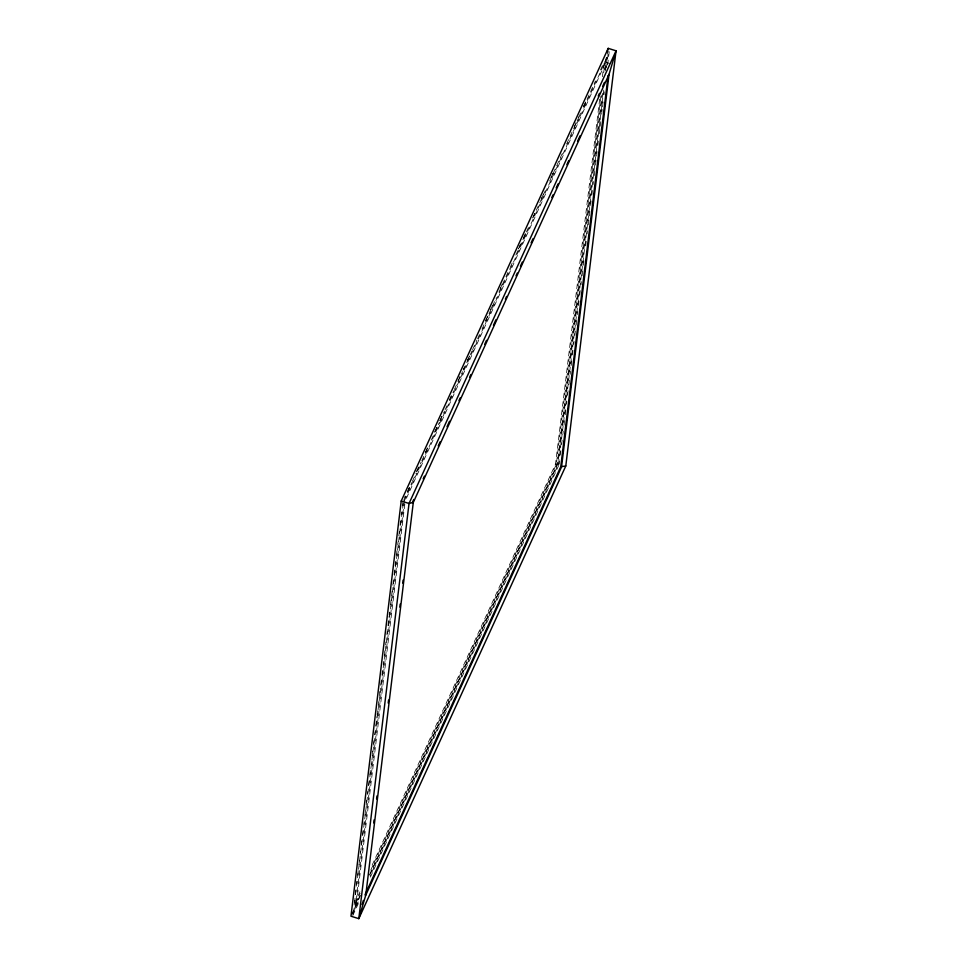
<?xml version="1.0" encoding="UTF-8"?>
<svg xmlns="http://www.w3.org/2000/svg" width="967" height="967" viewBox="0 0 967 967"><rect width="100%" height="100%" fill="white"/><g stroke="black" fill="none" stroke-linecap="round" stroke-linejoin="round"><path stroke-width="0.73" stroke-dasharray="4.83 3.63" d="M353.04 914.081L353.342 911.071M354.127 905.112L354.611 900.603M355.397 894.644L355.88 890.136M356.666 884.176L356.956 881.167M357.754 875.208L358.225 870.711M359.011 864.752L359.494 860.243M360.28 854.284L360.582 851.274M361.368 845.315L361.851 840.807M362.637 834.847L363.108 830.339M363.894 824.38L364.196 821.37M364.982 815.411L365.466 810.902M366.251 804.943L366.735 800.446M367.52 794.475L367.823 791.477M368.608 785.506L369.08 781.01M369.865 775.051L370.349 770.542M371.135 764.583L371.437 761.573M372.222 755.614L372.706 751.105M373.492 745.146L373.963 740.637M374.749 734.678L375.051 731.668M375.837 725.709L376.864 716.716M377.106 715.242L377.589 710.745M378.375 704.786L378.677 701.776M379.463 695.817L379.934 691.308M380.72 685.349L381.203 680.841M381.989 674.881L382.473 670.373M383.258 664.414L383.561 661.404M384.346 655.445L384.818 650.936M385.603 644.977L385.906 641.967M386.873 634.521L387.175 631.511M387.96 625.54L388.988 616.559M389.23 615.085L389.532 612.075M390.499 604.617L391.393 597.147M391.575 595.648L392.058 591.139M392.844 585.18L393.327 580.671M394.113 574.712L395.019 567.242M395.201 565.743L395.672 561.247M396.458 555.276L396.941 550.779M397.727 544.82L398.029 541.81M398.815 535.851L399.298 531.342M400.084 525.383L400.568 520.875M401.353 514.915L401.643 511.906M402.429 505.946L402.973 501.462M403.275 503.432L354.152 905.45M355.022 908.895L404.955 496.264M404.847 503.928L356.509 903.311L360.268 895.091M599.685 99.19L555.529 464.112L371.243 867.121M602.405 76.756L604.218 61.803L610.491 63.689M370.784 870.107L556.315 464.365L601.027 94.887M603.734 72.513L605.004 61.973M369.672 874.519L557.101 464.607L601.812 95.129M604.883 69.697L605.789 62.226L405.209 500.93M369.781 875.062L557.959 463.544L602.755 93.316M605.487 70.833L607.481 54.345M603.783 90.004L558.539 463.834L370.095 875.933M606.49 67.581L608.291 52.665M559.627 461.066L559.325 464.075L556.315 464.365M560.413 455.106L560.884 450.598M561.67 444.639L562.153 440.13M562.939 434.171L563.241 431.161M564.027 425.202L564.51 420.705M565.296 414.734L565.768 410.238M566.565 404.279L566.855 401.269M567.641 395.31L568.125 390.801M568.91 384.842L569.394 380.333M570.179 374.374L570.482 371.364M571.267 365.405L571.739 360.896M572.524 354.937L573.008 350.429M573.794 344.47L574.096 341.46M574.882 335.501L575.365 331.004M576.151 325.045L576.634 320.536M577.42 314.577L577.71 311.567M578.496 305.608L578.979 301.1M579.765 295.14L580.248 290.632M581.034 284.673L581.336 281.663M582.122 275.704L582.593 271.195M583.379 265.236L583.863 260.739M585.736 245.799L586.22 241.303M587.126 233.821L587.489 230.835M588.274 224.876L589.108 217.382M589.35 215.907L589.834 211.398M590.619 205.439L591.103 200.931M591.889 194.971L592.372 190.475M593.158 184.504L593.448 181.494M594.246 175.535L594.717 171.038M595.503 165.079L596.349 157.585M596.591 156.11L597.074 151.601M597.86 145.642L598.343 141.134M599.238 133.664L599.963 127.68M600.205 126.206L600.688 121.697M601.655 114.239L602.32 108.244M602.562 106.769L603.227 100.773M604.012 94.814L604.302 91.805M607.627 64.91L609.44 49.958M352.895 912.594L355.735 902.997M605.004 62.045L608.243 51.082M409.186 487.719L407.312 491.84L409.246 487.743M418.602 467.134L416.717 471.255L418.663 467.158M425.504 452.036L427.39 447.914L425.565 452.06M434.92 431.451L436.806 427.329L434.981 431.475M441.822 416.354L439.937 420.476L441.883 416.378M458.14 380.672L460.014 376.562L458.201 380.696M467.545 360.087L469.43 355.977L467.617 360.111M487.634 316.173L485.748 320.295L487.694 316.197M490.765 309.307L492.65 305.197L490.837 309.331M500.181 288.722L502.066 284.612L500.241 288.746M520.258 244.808L518.385 248.93L520.331 244.832M541.605 198.15L543.478 194.041L541.665 198.175M552.894 173.456L551.009 177.565L552.955 173.468M574.229 126.786L576.114 122.676L574.289 126.81M585.531 102.091L583.645 106.201L585.591 102.103M449.413 399.903L451.299 395.793M463.217 369.72L464.474 366.977M532.877 217.382L534.763 213.272M578.689 117.2L580.575 113.091M403.638 500.447L406.769 493.593M407.397 492.215L411.785 482.618M412.413 481.252L416.173 473.032M416.801 471.654L421.189 462.057M421.817 460.691L428.707 445.618M431.222 440.13L439.369 422.313M439.997 420.935L444.385 411.35M445.001 409.972L446.887 405.862M449.389 400.374L453.777 390.789M454.405 389.411L462.552 371.594M463.181 370.216L471.956 351.033M472.585 349.655L476.973 340.07M477.601 338.692L479.475 334.582M481.989 329.094L496.409 297.57M498.912 292.094L509.573 268.79M510.189 267.412L513.332 260.558M515.834 255.083L528.997 226.29M532.757 218.071L545.92 189.278M549.679 181.059L562.842 152.266M566.602 144.047L579.765 115.266M583.536 107.035L595.442 80.998M600.459 70.023L603.589 63.169M404.424 500.688L607.941 55.615M359.966 891.792L354.949 902.755L358.854 904.048M355.723 903.069L360.123 893.399M351.589 914.842L360.377 895.635M352.665 914.045L358.793 900.664M352.798 915.556L359.144 901.848M370.373 877.129L558.696 465.441M557.959 463.544L555.529 464.112L557.101 464.607M525.286 233.833L523.401 237.955L525.347 233.857"/><path stroke-width="1.45" d="M401.208 501.027L350.961 916.208L358.793 918.65L565.792 465.973L616.039 50.792L608.207 48.35L401.208 501.027L409.041 503.469L413.296 502.453L609.053 74.338L616.039 50.792L409.041 503.469L358.793 918.65L365.78 895.104L561.537 466.988L609.053 74.338M373.697 822.929L374.06 819.931M376.598 798.947L376.961 795.95M388.202 703.033L388.565 700.035M399.818 607.119L400.181 604.121M402.719 583.137L403.082 580.14M413.767 499.468L412.51 502.211L413.296 502.453L365.78 895.104L364.994 894.862L560.763 466.747L608.098 75.583M607.01 52.387L608.207 48.35M362.081 904.677L363.326 900.47M423.171 478.883L424.428 476.139M438.232 445.944L440.118 441.834M447.02 426.737L449.534 421.249M458.938 400.664L460.195 397.921M469.611 377.335L470.856 374.592M484.66 344.409L486.546 340.287M493.448 325.202L495.962 319.702M505.366 299.129L506.623 296.385M516.04 275.8L517.297 273.057M520.427 266.191L522.313 262.081M531.101 242.862L532.986 238.752M551.806 197.582L553.064 194.838M556.194 187.985L558.08 183.863M566.867 164.656L568.741 160.534M577.529 141.327L580.043 135.839M598.235 96.047L599.492 93.303M602.622 86.438L604.508 82.328M565.792 465.973L560.763 466.747"/></g></svg>
